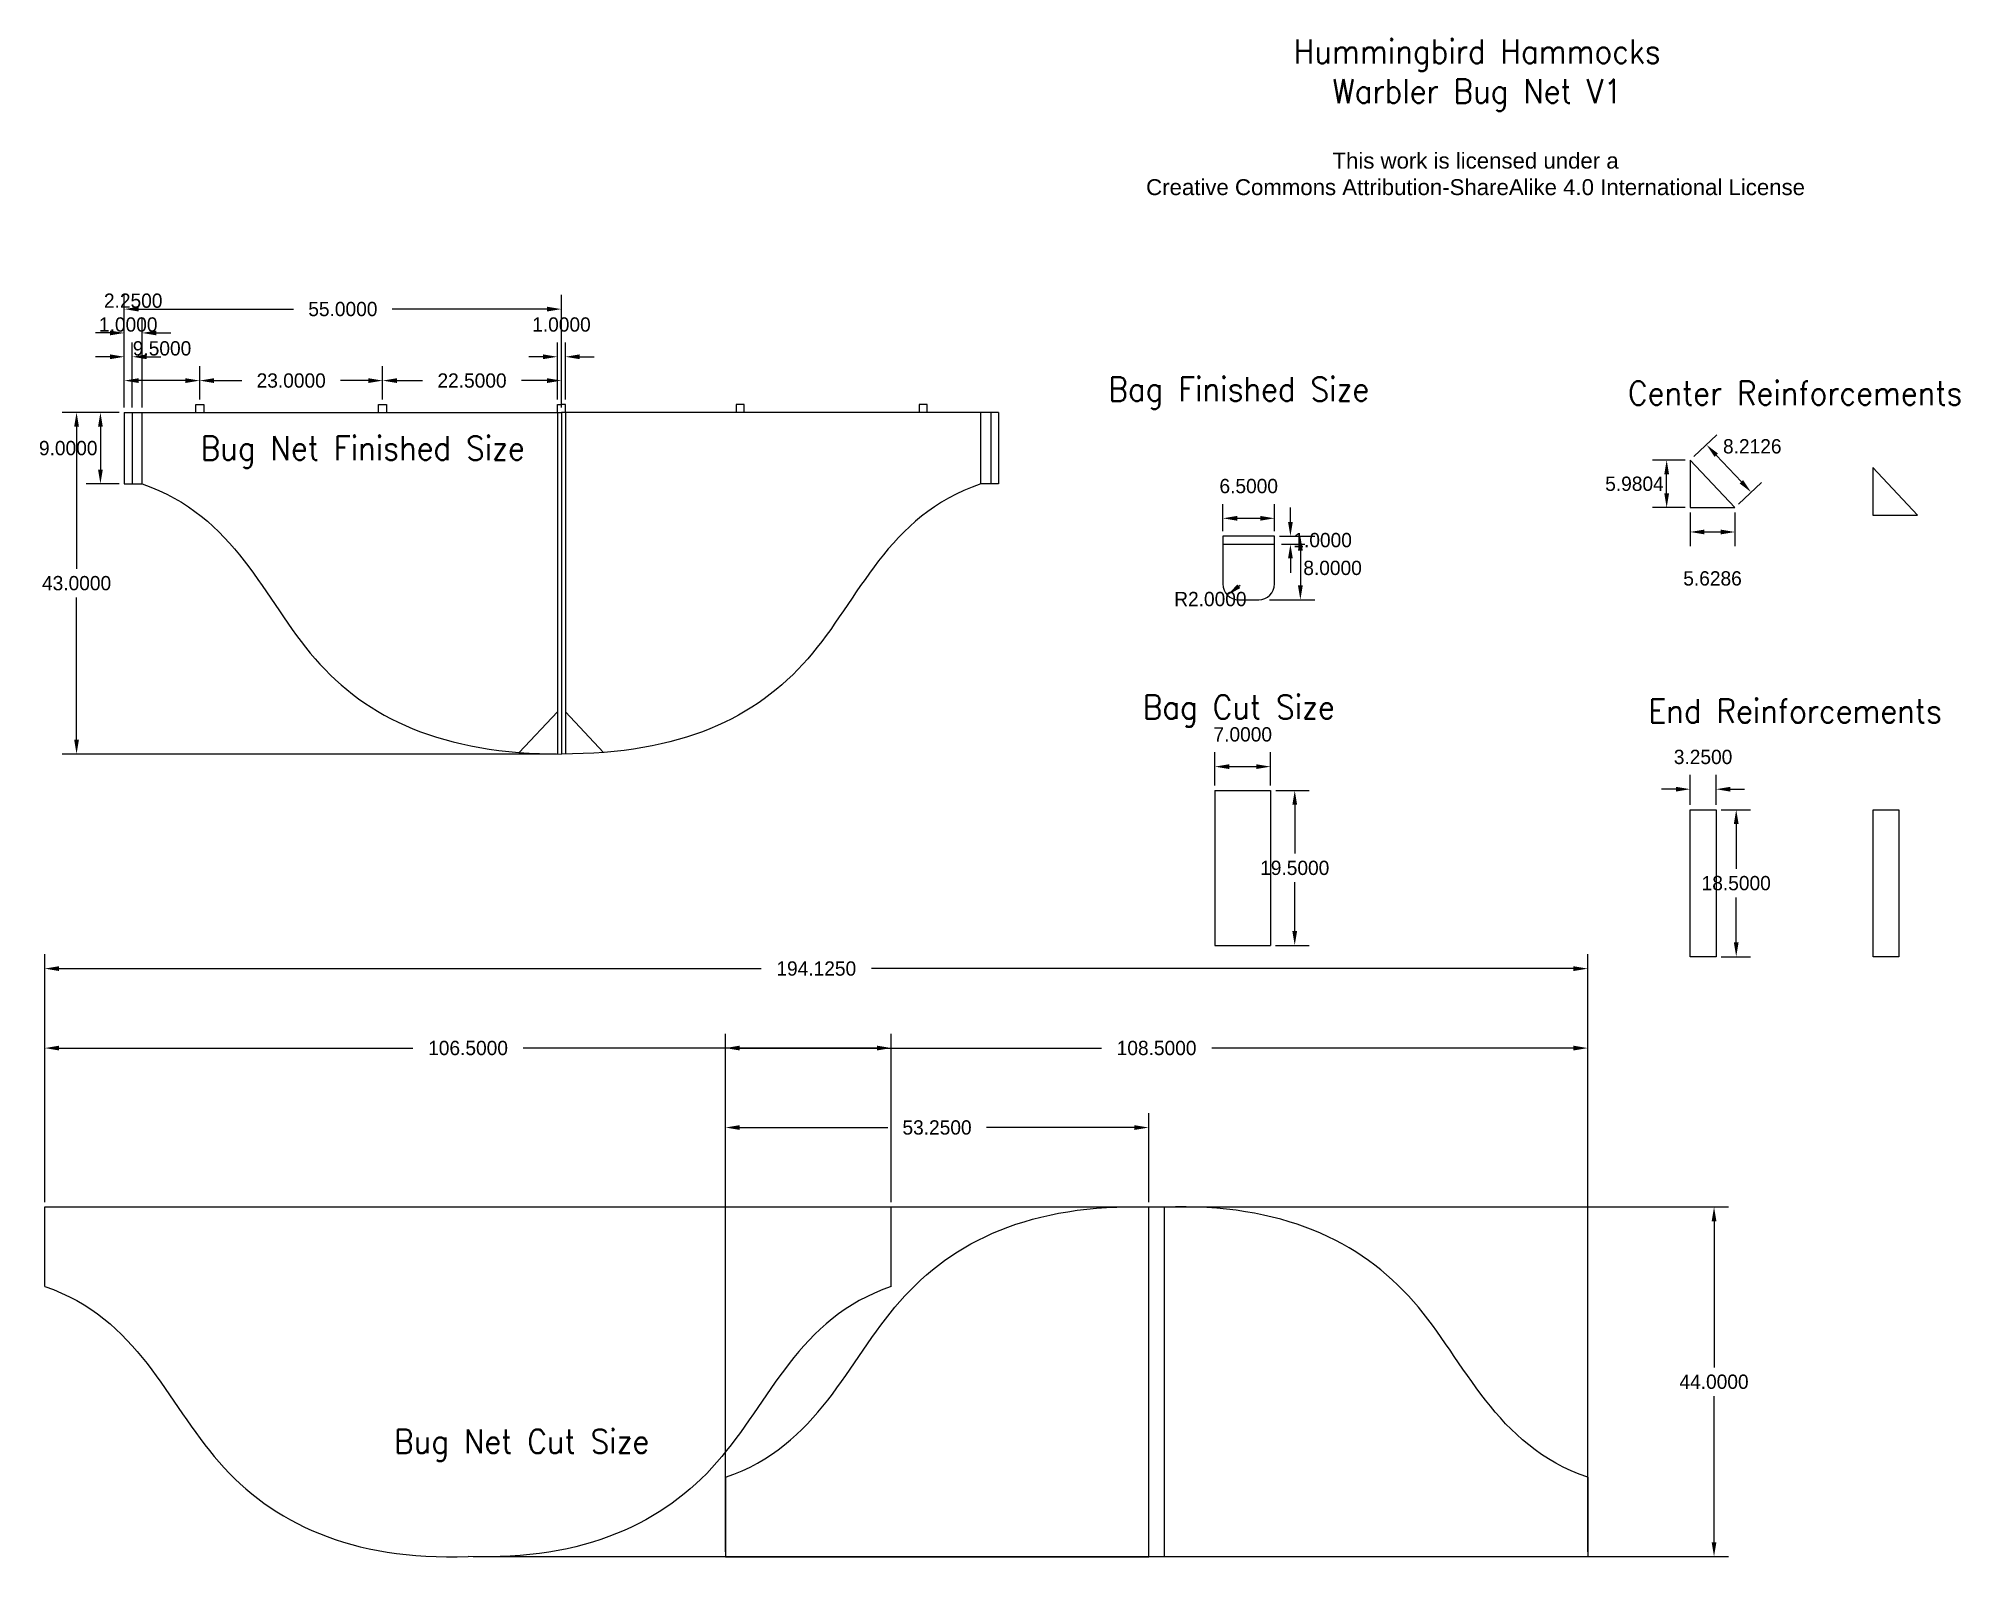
# Model space of a CAD drawing. Header units: inches. Extents: x -1 to 241, y 6 to 197.
import ezdxf

# ---------------------------------------------------------------- set-up
doc = ezdxf.new("R2010")
doc.units = ezdxf.units.IN
doc.layers.get('0').update_dxf_attribs({"lineweight": 25, "true_color": 0xffffff})
doc.layers.get('Defpoints').update_dxf_attribs({"true_color": 0xffffff})
for name, color, linetype, lineweight, true_color in [('BagCutSize', 6, 'Continuous', 25, 0xff00ff), ('Dimensions', 30, 'Continuous', 25, 0xff7f00), ('FinishedBag', 3, 'Continuous', 25, 0x00ff00), ('Labels', 4, 'Continuous', 25, 0x00ffff)]:
    doc.layers.add(name, color=color, linetype=linetype, lineweight=lineweight, true_color=true_color)
doc.styles.add('QCADDimTextStyle', font='txt')
doc.styles.add('textstyle11', font='Standard')
doc.styles.add('textstyle12', font='Standard')
doc.styles.add('textstyle13', font='Standard')
doc.styles.add('textstyle14', font='Standard')
doc.styles.add('textstyle15', font='Standard')
doc.styles.add('textstyle16', font='Standard')
doc.styles.add('textstyle17', font='Standard')
doc.styles.add('textstyle18', font='Standard')
doc.dimstyles.new('QCADDimStyle', dxfattribs={"dimtxt": 0.125, "dimasz": 0.125, "dimexe": 0.0625, "dimexo": 0.03125, "dimgap": 0.03125, "dimtad": 1, "dimtoh": 1, "dimdec": 4, "dimzin": 0, "dimdsep": 46, "dimtxsty": 'QCADDimTextStyle', "dimcen": 0.09, "dimadec": 0, "dimazin": 0, "dimtfac": 1, "dimtdec": 4, "dimtofl": 0, "dimtmove": 0, "dimatfit": 3, "dimfxl": 1, "dimtolj": 1, "dimtzin": 0, "dimarcsym": 0})

# ---------------------------------------------------------------- blocks, each defined once
blk = doc.blocks.new('*D1')
at = {"layer": 'Defpoints', "color": 0}
for p in [(154.71, 136.67), (148.21, 134.42), (154.71, 134.42)]:
    blk.add_point(p, dxfattribs=at)
at = {"layer": 'Dimensions', "color": 0, "lineweight": -2}
for p, q in [((148.21, 135.05), (148.21, 138.47)), ((154.71, 135.05), (154.71, 138.47)), ((150.01, 136.67), (152.91, 136.67))]:
    blk.add_line(p, q, dxfattribs=at)
at = {"layer": 'Dimensions', "color": 0}
for points in [[(150.01, 136.97), (150.01, 136.37), (148.21, 136.67)], [(152.91, 136.37), (152.91, 136.97), (154.71, 136.67)]]:
    blk.add_solid(points, dxfattribs=at)
at = {"layer": 'Dimensions', "color": 0, "insert": (151.46, 140.72), "char_height": 1.8, "attachment_point": 5}
blk.add_mtext('\\A1;6.5000', dxfattribs=at)
blk = doc.blocks.new('*D2')
at = {"layer": 'Defpoints', "color": 0}
for p in [(154.96, 134.42), (154.96, 133.42), (156.71, 133.42)]:
    blk.add_point(p, dxfattribs=at)
at = {"layer": 'Dimensions', "color": 0, "lineweight": -2}
for p, q in [((156.71, 136.22), (156.71, 138.02)), ((155.59, 134.42), (158.51, 134.42)), ((155.59, 133.42), (158.51, 133.42)), ((156.71, 131.62), (156.71, 129.82))]:
    blk.add_line(p, q, dxfattribs=at)
at = {"layer": 'Dimensions', "color": 0}
for points in [[(156.41, 136.22), (157.01, 136.22), (156.71, 134.42)], [(157.01, 131.62), (156.41, 131.62), (156.71, 133.42)]]:
    blk.add_solid(points, dxfattribs=at)
at = {"layer": 'Dimensions', "color": 0, "insert": (160.76, 133.92), "char_height": 1.8, "attachment_point": 5}
blk.add_mtext('\\A1;1.0000', dxfattribs=at)
blk = doc.blocks.new('*D3')
at = {"layer": 'Defpoints', "color": 0}
for p in [(154.71, 134.42), (153.46, 126.42), (157.96, 126.42)]:
    blk.add_point(p, dxfattribs=at)
at = {"layer": 'Dimensions', "color": 0, "lineweight": -2}
for p, q in [((155.34, 134.42), (159.76, 134.42)), ((157.96, 132.62), (157.96, 128.22)), ((154.09, 126.42), (159.76, 126.42))]:
    blk.add_line(p, q, dxfattribs=at)
at = {"layer": 'Dimensions', "color": 0}
for points in [[(158.26, 132.62), (157.66, 132.62), (157.96, 134.42)], [(157.66, 128.22), (158.26, 128.22), (157.96, 126.42)]]:
    blk.add_solid(points, dxfattribs=at)
at = {"layer": 'Dimensions', "color": 0, "insert": (162.01, 130.42), "char_height": 1.8, "attachment_point": 5}
blk.add_mtext('\\A1;8.0000', dxfattribs=at)
blk = doc.blocks.new('*D4')
at = {"layer": 'Defpoints', "color": 0}
for p in [(154.21, 105.42), (147.21, 102.42), (154.21, 102.42)]:
    blk.add_point(p, dxfattribs=at)
at = {"layer": 'Dimensions', "color": 0, "lineweight": -2}
for p, q in [((147.21, 103.05), (147.21, 107.22)), ((154.21, 103.05), (154.21, 107.22)), ((149.01, 105.42), (152.41, 105.42))]:
    blk.add_line(p, q, dxfattribs=at)
at = {"layer": 'Dimensions', "color": 0}
for points in [[(149.01, 105.72), (149.01, 105.12), (147.21, 105.42)], [(152.41, 105.12), (152.41, 105.72), (154.21, 105.42)]]:
    blk.add_solid(points, dxfattribs=at)
at = {"layer": 'Dimensions', "color": 0, "insert": (150.71, 109.47), "char_height": 1.8, "attachment_point": 5}
blk.add_mtext('\\A1;7.0000', dxfattribs=at)
blk = doc.blocks.new('*D5')
at = {"layer": 'Defpoints', "color": 0}
for p in [(154.25, 102.42), (154.21, 82.92), (157.25, 82.92)]:
    blk.add_point(p, dxfattribs=at)
at = {"layer": 'Dimensions', "color": 0, "lineweight": -2}
for p, q in [((154.87, 102.42), (159.05, 102.42)), ((157.25, 100.62), (157.25, 94.47)), ((157.25, 84.72), (157.25, 90.87)), ((154.84, 82.92), (159.05, 82.92))]:
    blk.add_line(p, q, dxfattribs=at)
at = {"layer": 'Dimensions', "color": 0}
for points in [[(157.55, 100.62), (156.95, 100.62), (157.25, 102.42)], [(156.95, 84.72), (157.55, 84.72), (157.25, 82.92)]]:
    blk.add_solid(points, dxfattribs=at)
at = {"layer": 'Dimensions', "color": 0, "insert": (157.25, 92.67), "char_height": 1.8, "attachment_point": 5}
blk.add_mtext('\\A1;19.5000', dxfattribs=at)
blk = doc.blocks.new('*D6')
at = {"layer": 'Defpoints', "color": 0}
for p in [(150.37, 128.25), (148.8, 127.01)]:
    blk.add_point(p, dxfattribs=at)
at = {"layer": 'Dimensions', "color": 0, "lineweight": -2}
blk.add_line((150.22, 128.12), (150.37, 128.25), dxfattribs=at)
at = {"layer": 'Dimensions', "color": 0}
blk.add_solid([(150.03, 128.36), (150.4, 127.89), (148.8, 127.01)], dxfattribs=at)
at = {"layer": 'Dimensions', "color": 0, "insert": (146.64, 126.5), "char_height": 1.8, "attachment_point": 5}
blk.add_mtext('\\A1;R2.0000', dxfattribs=at)
blk = doc.blocks.new('*D7')
at = {"layer": 'Defpoints', "color": 0}
for p in [(207, 144), (212.63, 138.02), (214.68, 139.95)]:
    blk.add_point(p, dxfattribs=at)
at = {"layer": 'Dimensions', "color": 0, "lineweight": -2}
for p, q in [((207.46, 144.43), (210.36, 147.16)), ((210.28, 144.62), (213.45, 141.26)), ((213.08, 138.45), (215.99, 141.18))]:
    blk.add_line(p, q, dxfattribs=at)
at = {"layer": 'Dimensions', "color": 0}
for points in [[(210.5, 144.82), (210.07, 144.41), (209.05, 145.93)], [(213.23, 141.05), (213.66, 141.47), (214.68, 139.95)]]:
    blk.add_solid(points, dxfattribs=at)
at = {"layer": 'Dimensions', "color": 0, "insert": (214.81, 145.72), "char_height": 1.8, "attachment_point": 5}
blk.add_mtext('\\A1;8.2126', dxfattribs=at)
blk = doc.blocks.new('*D8')
at = {"layer": 'Defpoints', "color": 0}
for p in [(207, 138.02), (212.63, 138.02), (212.63, 134.95)]:
    blk.add_point(p, dxfattribs=at)
at = {"layer": 'Dimensions', "color": 0, "lineweight": -2}
for p, q in [((207, 137.39), (207, 133.15)), ((212.63, 137.39), (212.63, 133.15)), ((208.8, 134.95), (210.83, 134.95))]:
    blk.add_line(p, q, dxfattribs=at)
at = {"layer": 'Dimensions', "color": 0}
for points in [[(208.8, 135.25), (208.8, 134.65), (207, 134.95)], [(210.83, 134.65), (210.83, 135.25), (212.63, 134.95)]]:
    blk.add_solid(points, dxfattribs=at)
at = {"layer": 'Dimensions', "color": 0, "insert": (209.81, 129.1), "char_height": 1.8, "attachment_point": 5}
blk.add_mtext('\\A1;5.6286', dxfattribs=at)
blk = doc.blocks.new('*D9')
at = {"layer": 'Defpoints', "color": 0}
for p in [(204.04, 144), (207, 144), (207, 138.02)]:
    blk.add_point(p, dxfattribs=at)
at = {"layer": 'Dimensions', "color": 0, "lineweight": -2}
for p, q in [((206.38, 144), (202.24, 144)), ((204.04, 139.82), (204.04, 142.2)), ((206.38, 138.02), (202.24, 138.02))]:
    blk.add_line(p, q, dxfattribs=at)
at = {"layer": 'Dimensions', "color": 0}
for points in [[(204.34, 142.2), (203.74, 142.2), (204.04, 144)], [(203.74, 139.82), (204.34, 139.82), (204.04, 138.02)]]:
    blk.add_solid(points, dxfattribs=at)
at = {"layer": 'Dimensions', "color": 0, "insert": (199.99, 141.01), "char_height": 1.8, "attachment_point": 5}
blk.add_mtext('\\A1;5.9804', dxfattribs=at)
blk = doc.blocks.new('*D10')
at = {"layer": 'Defpoints', "color": 0}
for p in [(210.25, 102.58), (207, 100), (210.25, 100)]:
    blk.add_point(p, dxfattribs=at)
at = {"layer": 'Dimensions', "color": 0, "lineweight": -2}
for p, q in [((207, 100.62), (207, 104.38)), ((210.25, 100.62), (210.25, 104.38)), ((205.2, 102.58), (203.4, 102.58)), ((212.05, 102.58), (213.85, 102.58))]:
    blk.add_line(p, q, dxfattribs=at)
at = {"layer": 'Dimensions', "color": 0}
for points in [[(205.2, 102.28), (205.2, 102.88), (207, 102.58)], [(212.05, 102.88), (212.05, 102.28), (210.25, 102.58)]]:
    blk.add_solid(points, dxfattribs=at)
at = {"layer": 'Dimensions', "color": 0, "insert": (208.62, 106.63), "char_height": 1.8, "attachment_point": 5}
blk.add_mtext('\\A1;3.2500', dxfattribs=at)
blk = doc.blocks.new('*D11')
at = {"layer": 'Defpoints', "color": 0}
for p in [(210.25, 100), (210.25, 81.5), (212.79, 81.5)]:
    blk.add_point(p, dxfattribs=at)
at = {"layer": 'Dimensions', "color": 0, "lineweight": -2}
for p, q in [((210.88, 100), (214.59, 100)), ((212.79, 98.2), (212.79, 92.55)), ((212.79, 83.3), (212.79, 88.95)), ((210.88, 81.5), (214.59, 81.5))]:
    blk.add_line(p, q, dxfattribs=at)
at = {"layer": 'Dimensions', "color": 0}
for points in [[(213.09, 98.2), (212.49, 98.2), (212.79, 100)], [(212.49, 83.3), (213.09, 83.3), (212.79, 81.5)]]:
    blk.add_solid(points, dxfattribs=at)
at = {"layer": 'Dimensions', "color": 0, "insert": (212.79, 90.75), "char_height": 1.8, "attachment_point": 5}
blk.add_mtext('\\A1;18.5000', dxfattribs=at)
blk = doc.blocks.new('*D12')
at = {"layer": 'Defpoints', "color": 0}
for p in [(194.12, 80), (0, 50), (194.12, 15.98)]:
    blk.add_point(p, dxfattribs=at)
at = {"layer": 'Dimensions', "color": 0, "lineweight": -2}
for p, q in [((0, 50.62), (0, 81.8)), ((1.8, 80), (90.12, 80)), ((192.32, 80), (104.01, 80)), ((194.12, 16.61), (194.12, 81.8))]:
    blk.add_line(p, q, dxfattribs=at)
at = {"layer": 'Dimensions', "color": 0}
for points in [[(1.8, 80.3), (1.8, 79.7), (0, 80)], [(192.32, 79.7), (192.32, 80.3), (194.12, 80)]]:
    blk.add_solid(points, dxfattribs=at)
at = {"layer": 'Dimensions', "color": 0, "insert": (97.06, 80), "char_height": 1.8, "attachment_point": 5}
blk.add_mtext('\\A1;194.1250', dxfattribs=at)
blk = doc.blocks.new('*D13')
at = {"layer": 'Defpoints', "color": 0}
for p in [(106.5, 70), (0, 50), (106.5, 50)]:
    blk.add_point(p, dxfattribs=at)
at = {"layer": 'Dimensions', "color": 0, "lineweight": -2}
for p, q in [((0, 50.62), (0, 71.8)), ((106.5, 50.62), (106.5, 71.8)), ((1.8, 70), (46.31, 70)), ((104.7, 70), (60.19, 70))]:
    blk.add_line(p, q, dxfattribs=at)
at = {"layer": 'Dimensions', "color": 0}
for points in [[(1.8, 70.3), (1.8, 69.7), (0, 70)], [(104.7, 69.7), (104.7, 70.3), (106.5, 70)]]:
    blk.add_solid(points, dxfattribs=at)
at = {"layer": 'Dimensions', "color": 0, "insert": (53.25, 70), "char_height": 1.8, "attachment_point": 5}
blk.add_mtext('\\A1;106.5000', dxfattribs=at)
blk = doc.blocks.new('*D14')
at = {"layer": 'Defpoints', "color": 0}
for p in [(194.12, 70), (85.62, 5.98), (194.12, 5.98)]:
    blk.add_point(p, dxfattribs=at)
at = {"layer": 'Dimensions', "color": 0, "lineweight": -2}
for p, q in [((85.62, 6.61), (85.62, 71.8)), ((194.12, 6.61), (194.12, 71.8)), ((87.42, 70), (132.93, 70)), ((192.32, 70), (146.82, 70))]:
    blk.add_line(p, q, dxfattribs=at)
at = {"layer": 'Dimensions', "color": 0}
for points in [[(87.42, 70.3), (87.42, 69.7), (85.62, 70)], [(192.32, 69.7), (192.32, 70.3), (194.12, 70)]]:
    blk.add_solid(points, dxfattribs=at)
at = {"layer": 'Dimensions', "color": 0, "insert": (139.87, 70), "char_height": 1.8, "attachment_point": 5}
blk.add_mtext('\\A1;108.5000', dxfattribs=at)
blk = doc.blocks.new('*D15')
at = {"layer": 'Defpoints', "color": 0}
for p in [(53.25, 50), (53.25, 6), (210, 6)]:
    blk.add_point(p, dxfattribs=at)
at = {"layer": 'Dimensions', "color": 0, "lineweight": -2}
for p, q in [((53.875, 50), (211.8, 50)), ((210, 48.2), (210, 29.8)), ((210, 7.8), (210, 26.2)), ((53.875, 6), (211.8, 6))]:
    blk.add_line(p, q, dxfattribs=at)
at = {"layer": 'Dimensions', "color": 0}
for points in [[(210.3, 48.2), (209.7, 48.2), (210, 50)], [(209.7, 7.8), (210.3, 7.8), (210, 6)]]:
    blk.add_solid(points, dxfattribs=at)
at = {"layer": 'Dimensions', "color": 0, "insert": (210, 28), "char_height": 1.8, "attachment_point": 5}
blk.add_mtext('\\A1;44.0000', dxfattribs=at)
blk = doc.blocks.new('*D16')
at = {"layer": 'Defpoints', "color": 0}
for p in [(138.88, 60), (138.88, 49.98), (85.63, 15.98)]:
    blk.add_point(p, dxfattribs=at)
at = {"layer": 'Dimensions', "color": 0, "lineweight": -2}
for p, q in [((85.63, 16.61), (85.63, 61.8)), ((138.88, 50.61), (138.88, 61.8)), ((87.43, 60), (106.04, 60)), ((137.07, 60), (118.46, 60))]:
    blk.add_line(p, q, dxfattribs=at)
at = {"layer": 'Dimensions', "color": 0}
for points in [[(87.43, 60.3), (87.43, 59.7), (85.63, 60)], [(137.07, 59.7), (137.07, 60.3), (138.88, 60)]]:
    blk.add_solid(points, dxfattribs=at)
at = {"layer": 'Dimensions', "color": 0, "insert": (112.25, 60), "char_height": 1.8, "attachment_point": 5}
blk.add_mtext('\\A1;53.2500', dxfattribs=at)
blk = doc.blocks.new('*D17')
at = {"layer": 'Defpoints', "color": 0}
for p in [(65.5, 157), (64.5, 151), (65.5, 151)]:
    blk.add_point(p, dxfattribs=at)
at = {"layer": 'Dimensions', "color": 0, "lineweight": -2}
for p, q in [((64.5, 151.625), (64.5, 158.8)), ((65.5, 151.625), (65.5, 158.8)), ((62.7, 157), (60.9, 157)), ((67.3, 157), (69.1, 157))]:
    blk.add_line(p, q, dxfattribs=at)
at = {"layer": 'Dimensions', "color": 0}
for points in [[(62.7, 156.7), (62.7, 157.3), (64.5, 157)], [(67.3, 157.3), (67.3, 156.7), (65.5, 157)]]:
    blk.add_solid(points, dxfattribs=at)
at = {"layer": 'Dimensions', "color": 0, "insert": (65, 161.05), "char_height": 1.8, "attachment_point": 5}
blk.add_mtext('\\A1;1.0000', dxfattribs=at)
blk = doc.blocks.new('*D18')
at = {"layer": 'Defpoints', "color": 0}
for p in [(65, 154), (42.5, 151), (65, 151)]:
    blk.add_point(p, dxfattribs=at)
at = {"layer": 'Dimensions', "color": 0, "lineweight": -2}
for p, q in [((42.5, 151.63), (42.5, 155.8)), ((65, 151.63), (65, 155.8)), ((44.3, 154), (47.54, 154)), ((63.2, 154), (59.96, 154))]:
    blk.add_line(p, q, dxfattribs=at)
at = {"layer": 'Dimensions', "color": 0}
for points in [[(44.3, 154.3), (44.3, 153.7), (42.5, 154)], [(63.2, 153.7), (63.2, 154.3), (65, 154)]]:
    blk.add_solid(points, dxfattribs=at)
at = {"layer": 'Dimensions', "color": 0, "insert": (53.75, 154), "char_height": 1.8, "attachment_point": 5}
blk.add_mtext('\\A1;22.5000', dxfattribs=at)
blk = doc.blocks.new('*D19')
at = {"layer": 'Defpoints', "color": 0}
for p in [(42.5, 154), (19.5, 151), (42.5, 151)]:
    blk.add_point(p, dxfattribs=at)
at = {"layer": 'Dimensions', "color": 0, "lineweight": -2}
for p, q in [((19.5, 151.63), (19.5, 155.8)), ((42.5, 151.63), (42.5, 155.8)), ((21.3, 154), (24.79, 154)), ((40.7, 154), (37.21, 154))]:
    blk.add_line(p, q, dxfattribs=at)
at = {"layer": 'Dimensions', "color": 0}
for points in [[(21.3, 154.3), (21.3, 153.7), (19.5, 154)], [(40.7, 153.7), (40.7, 154.3), (42.5, 154)]]:
    blk.add_solid(points, dxfattribs=at)
at = {"layer": 'Dimensions', "color": 0, "insert": (31, 154), "char_height": 1.8, "attachment_point": 5}
blk.add_mtext('\\A1;23.0000', dxfattribs=at)
blk = doc.blocks.new('*D20')
at = {"layer": 'Defpoints', "color": 0}
for p in [(10, 154), (10, 150), (19.5, 151.03125)]:
    blk.add_point(p, dxfattribs=at)
at = {"layer": 'Dimensions', "color": 0, "lineweight": -2}
for p, q in [((10, 150.625), (10, 155.8)), ((19.5, 151.65625), (19.5, 155.8)), ((17.7, 154), (11.8, 154))]:
    blk.add_line(p, q, dxfattribs=at)
at = {"layer": 'Dimensions', "color": 0}
for points in [[(11.8, 154.3), (11.8, 153.7), (10, 154)], [(17.7, 153.7), (17.7, 154.3), (19.5, 154)]]:
    blk.add_solid(points, dxfattribs=at)
at = {"layer": 'Dimensions', "color": 0, "insert": (14.75, 158.05), "char_height": 1.8, "attachment_point": 5}
blk.add_mtext('\\A1;9.5000', dxfattribs=at)
blk = doc.blocks.new('*D21')
at = {"layer": 'Defpoints', "color": 0}
for p in [(12.25, 160), (10, 150), (12.25, 150)]:
    blk.add_point(p, dxfattribs=at)
at = {"layer": 'Dimensions', "color": 0, "lineweight": -2}
for p, q in [((8.2, 160), (6.4, 160)), ((10, 150.625), (10, 161.8)), ((12.25, 150.625), (12.25, 161.8)), ((14.05, 160), (15.85, 160))]:
    blk.add_line(p, q, dxfattribs=at)
at = {"layer": 'Dimensions', "color": 0}
for points in [[(8.2, 159.7), (8.2, 160.3), (10, 160)], [(14.05, 160.3), (14.05, 159.7), (12.25, 160)]]:
    blk.add_solid(points, dxfattribs=at)
at = {"layer": 'Dimensions', "color": 0, "insert": (11.125, 164.05), "char_height": 1.8, "attachment_point": 5}
blk.add_mtext('\\A1;2.2500', dxfattribs=at)
blk = doc.blocks.new('*D22')
at = {"layer": 'Defpoints', "color": 0}
for p in [(11, 157), (10, 150), (11, 150)]:
    blk.add_point(p, dxfattribs=at)
at = {"layer": 'Dimensions', "color": 0, "lineweight": -2}
for p, q in [((10, 150.625), (10, 158.8)), ((11, 150.625), (11, 158.8)), ((8.2, 157), (6.4, 157)), ((12.8, 157), (14.6, 157))]:
    blk.add_line(p, q, dxfattribs=at)
at = {"layer": 'Dimensions', "color": 0}
for points in [[(8.2, 156.7), (8.2, 157.3), (10, 157)], [(12.8, 157.3), (12.8, 156.7), (11, 157)]]:
    blk.add_solid(points, dxfattribs=at)
at = {"layer": 'Dimensions', "color": 0, "insert": (10.5, 161.05), "char_height": 1.8, "attachment_point": 5}
blk.add_mtext('\\A1;1.0000', dxfattribs=at)
blk = doc.blocks.new('*D23')
at = {"layer": 'Defpoints', "color": 0}
for p in [(65, 163), (10, 150), (65, 150)]:
    blk.add_point(p, dxfattribs=at)
at = {"layer": 'Dimensions', "color": 0, "lineweight": -2}
for p, q in [((10, 150.63), (10, 164.8)), ((65, 150.63), (65, 164.8)), ((11.8, 163), (31.29, 163)), ((63.2, 163), (43.71, 163))]:
    blk.add_line(p, q, dxfattribs=at)
at = {"layer": 'Dimensions', "color": 0}
for points in [[(11.8, 163.3), (11.8, 162.7), (10, 163)], [(63.2, 162.7), (63.2, 163.3), (65, 163)]]:
    blk.add_solid(points, dxfattribs=at)
at = {"layer": 'Dimensions', "color": 0, "insert": (37.5, 163), "char_height": 1.8, "attachment_point": 5}
blk.add_mtext('\\A1;55.0000', dxfattribs=at)
blk = doc.blocks.new('*D24')
at = {"layer": 'Defpoints', "color": 0}
for p in [(10, 150), (7, 141), (10, 141)]:
    blk.add_point(p, dxfattribs=at)
at = {"layer": 'Dimensions', "color": 0, "lineweight": -2}
for p, q in [((9.375, 150), (5.2, 150)), ((7, 148.2), (7, 142.8)), ((9.375, 141), (5.2, 141))]:
    blk.add_line(p, q, dxfattribs=at)
at = {"layer": 'Dimensions', "color": 0}
for points in [[(7.3, 148.2), (6.7, 148.2), (7, 150)], [(6.7, 142.8), (7.3, 142.8), (7, 141)]]:
    blk.add_solid(points, dxfattribs=at)
at = {"layer": 'Dimensions', "color": 0, "insert": (2.95, 145.5), "char_height": 1.8, "attachment_point": 5}
blk.add_mtext('\\A1;9.0000', dxfattribs=at)
blk = doc.blocks.new('*D25')
at = {"layer": 'Defpoints', "color": 0}
for p in [(10, 150), (4, 107), (65, 107)]:
    blk.add_point(p, dxfattribs=at)
at = {"layer": 'Dimensions', "color": 0, "lineweight": -2}
for p, q in [((9.375, 150), (2.2, 150)), ((4, 148.2), (4, 130.3)), ((4, 108.8), (4, 126.7)), ((64.375, 107), (2.2, 107))]:
    blk.add_line(p, q, dxfattribs=at)
at = {"layer": 'Dimensions', "color": 0}
for points in [[(4.3, 148.2), (3.7, 148.2), (4, 150)], [(3.7, 108.8), (4.3, 108.8), (4, 107)]]:
    blk.add_solid(points, dxfattribs=at)
at = {"layer": 'Dimensions', "color": 0, "insert": (4, 128.5), "char_height": 1.8, "attachment_point": 5}
blk.add_mtext('\\A1;43.0000', dxfattribs=at)

msp = doc.modelspace()

# ---------------------------------------------------------------- linework, layer by layer
for p, q in [((10, 150), (10, 141)), ((10, 150), (65, 150)), ((11, 150), (11, 141)), ((12.25, 141), (12.25, 150)), ((19, 150), (19, 151)), ((19, 151), (20, 151)), ((20, 151), (20, 150)), ((42, 150), (42, 151)), ((42, 151), (43, 151)), ((43, 151), (43, 150)), ((64.5, 150), (64.5, 151)), ((64.5, 151), (65, 151)), ((64.5, 150), (64.5, 107)), ((65.5, 151), (65, 151)), ((120, 150), (65, 150)), ((65, 150), (65, 107)), ((65, 150), (65, 107)), ((65.5, 150), (65.5, 151)), ((65.5, 150), (65.5, 107)), ((88, 151), (87, 151)), ((87, 151), (87, 150)), ((88, 150), (88, 151)), ((111, 151), (110, 151)), ((110, 151), (110, 150)), ((111, 150), (111, 151)), ((117.75, 141), (117.75, 150)), ((119, 150), (119, 141)), ((120, 150), (120, 141)), ((207, 144), (207, 138.01961)), ((207, 144), (212.62861, 138.01961)), ((229.96482, 143.05423), (229.96482, 137.07384)), ((229.96482, 143.05423), (235.59343, 137.07384)), ((10, 141), (12.25, 141)), ((120, 141), (117.75, 141)), ((207, 138.01961), (212.62861, 138.01961)), ((229.96482, 137.07384), (235.59343, 137.07384)), ((64.5, 112.3), (59.7, 107.2)), ((65.5, 112.3), (70.3, 107.2)), ((207, 100), (210.25, 100)), ((207, 81.5), (207, 100)), ((210.25, 100), (210.25, 81.5)), ((230, 100), (233.25, 100)), ((230, 81.5), (230, 100)), ((233.25, 100), (233.25, 81.5)), ((210.25, 81.5), (207, 81.5)), ((233.25, 81.5), (230, 81.5)), ((0, 40), (0, 50)), ((0, 50), (106.5, 50)), ((106.5, 40), (106.5, 50)), ((138.875, 5.98201), (138.875, 49.98201)), ((140.875, 5.98201), (140.875, 49.98201)), ((85.625, 15.98201), (85.625, 5.98201)), ((194.125, 15.98201), (194.125, 5.98201)), ((85.625, 5.98201), (138.875, 5.98201)), ((194.125, 5.98201), (140.875, 5.98201))]:
    msp.add_line(p, q)
for points in [[(12.25, 141), (24, 137), (31, 116), (50, 107), (65, 107)], [(117.75, 141), (106, 137), (99, 116), (80, 107), (65, 107)], [(85.625, 15.98201), (97.375, 19.98201), (104.375, 40.98201), (124.125, 50.48201), (138.875, 49.98201)], [(194.125, 15.98201), (182.375, 19.98201), (175.375, 40.98201), (155.625, 50.48201), (140.875, 49.98201)], [(0, 40), (11.75, 36), (18.75, 15), (38.5, 5.5), (53.25, 6)], [(106.5, 40), (94.75, 36), (87.75, 15), (68, 5.5), (53.25, 6)]]:
    msp.add_open_spline(points, degree=3)
at = {"layer": 'BagCutSize', "color": 7, "true_color": 0xffffff}
for p, q in [((147.21482, 102.42384), (154.21482, 102.42384)), ((147.21482, 102.42384), (147.21482, 82.92384)), ((154.21482, 102.42384), (154.21482, 82.92384)), ((147.21482, 82.92384), (154.21482, 82.92384))]:
    msp.add_line(p, q, dxfattribs=at)
at = {"layer": 'FinishedBag', "color": 7, "true_color": 0xffffff}
for p, q in [((154.71482, 134.42384), (148.21482, 134.42384)), ((148.21482, 134.42384), (148.21482, 133.42384)), ((148.21482, 133.42384), (154.71482, 133.42384)), ((148.21482, 133.42384), (148.21482, 128.42384)), ((154.71482, 133.42384), (154.71482, 134.42384)), ((154.71482, 128.42384), (154.71482, 133.42384)), ((150.21482, 126.42384), (152.71482, 126.42384))]:
    msp.add_line(p, q, dxfattribs=at)
for centre, start, end in [((150.21482, 128.42384), 180, 270), ((152.71482, 128.42384), 270, 0)]:
    msp.add_arc(centre, 2, start, end, dxfattribs=at)

# ---------------------------------------------------------------- texts
at = {"char_height": 0.0684343, "attachment_point": 5}
for s, insert, style in [('\\H3;Hummingbird Hammocks\\PWarbler Bug Net V1', (180.21482, 192.42384), 'textstyle11'), ('\\fHelvetica Neue,Helvetica,Arial,sans-serif|b0|i0|c0|p0;\\c3618615;\\H1.99926;This work is licensed under a \\P\\c13730329;Creative Commons Attribution-ShareAlike 4.0 International License', (180, 180), 'textstyle12')]:
    msp.add_mtext(s, dxfattribs=dict(at, insert=insert, style=style))
at = {"layer": 'Labels', "char_height": 0.0684343, "attachment_point": 5}
for s, insert, style in [('\\H3;Bag Finished Size', (150.21482, 152.42384), 'textstyle18'), ('\\H3;Center Reinforcements', (220.21482, 152.42384), 'textstyle16'), ('\\H3;Bug Net Finished Size', (40, 145), 'textstyle13'), ('\\H3;Bag Cut Size', (150.21482, 112.42384), 'textstyle17'), ('\\H3;End Reinforcements', (220.21482, 112.42384), 'textstyle15'), ('\\H3;Bug Net Cut Size', (60, 20), 'textstyle14')]:
    msp.add_mtext(s, dxfattribs=dict(at, insert=insert, style=style))

# ---------------------------------------------------------------- dimensions: what is measured, and where the dimension line sits
at = {"layer": 'Dimensions'}
for base, p1, p2, picture, middle in [((12.25, 160), (10, 150), (12.25, 150), '*D21', (11.125, 164.05)), ((65, 163), (10, 150), (65, 150), '*D23', (37.5, 163)), ((11, 157), (10, 150), (11, 150), '*D22', (10.5, 161.05)), ((65.5, 157), (64.5, 151), (65.5, 151), '*D17', (65, 161.05)), ((10, 154), (19.5, 151.03125), (10, 150), '*D20', (14.75, 158.05)), ((42.5, 154), (19.5, 151), (42.5, 151), '*D19', (31, 154)), ((65, 154), (42.5, 151), (65, 151), '*D18', (53.75, 154)), ((154.71482, 136.67384), (148.21482, 134.42384), (154.71482, 134.42384), '*D1', (151.46482, 140.72384)), ((154.21482, 105.42384), (147.21482, 102.42384), (154.21482, 102.42384), '*D4', (150.71482, 109.47384)), ((194.125, 80), (0, 50), (194.125, 15.98201), '*D12', (97.0625, 80)), ((106.5, 70), (0, 50), (106.5, 50), '*D13', (53.25, 70)), ((194.125, 70), (85.625, 5.98201), (194.125, 5.98201), '*D14', (139.875, 70)), ((138.875, 60), (85.625, 15.98201), (138.875, 49.98201), '*D16', (112.25, 60))]:
    dim = msp.add_linear_dim(base=base, p1=p1, p2=p2, dimstyle='QCADDimStyle', override={"dimscale": 10, "dimtxt": 0.18, "dimasz": 0.18, "dimexe": 0.18, "dimexo": 0.0625, "dimgap": 0.09, "dimtad": 0, "dimtih": 1, "dimtmove": 2}, dxfattribs=at)
    dim.commit()
    dim.dimension.update_dxf_attribs({"geometry": picture, "text_midpoint": middle})
for base, p1, p2, picture, middle in [((7, 141), (10, 150), (10, 141), '*D24', (2.95, 145.5)), ((4, 107), (10, 150), (65, 107), '*D25', (4, 128.5)), ((156.71482, 133.42384), (154.96482, 134.42384), (154.96482, 133.42384), '*D2', (160.76482, 133.92384)), ((157.96482, 126.42384), (154.71482, 134.42384), (153.46482, 126.42384), '*D3', (162.01482, 130.42384)), ((157.24607, 82.92384), (154.24607, 102.42384), (154.21482, 82.92384), '*D5', (157.24607, 92.67384)), ((210, 6), (53.25, 50), (53.25, 6), '*D15', (210, 28))]:
    dim = msp.add_linear_dim(base=base, p1=p1, p2=p2, angle=90, dimstyle='QCADDimStyle', override={"dimscale": 10, "dimtxt": 0.18, "dimasz": 0.18, "dimexe": 0.18, "dimexo": 0.0625, "dimgap": 0.09, "dimtad": 0, "dimtih": 1, "dimtmove": 2}, dxfattribs=at)
    dim.commit()
    dim.dimension.update_dxf_attribs({"geometry": picture, "text_midpoint": middle})
for p1, p2, distance, picture, middle in [((207, 144), (212.62861, 138.01961), 2.81558, '*D7', (214.81382, 145.71523)), ((207, 138.01961), (207, 144), 2.96482, '*D9', (199.98518, 141.0098)), ((207, 138.01961), (212.62861, 138.01961), -3.07384, '*D8', (209.8143, 129.09577)), ((207, 100), (210.25, 100), 2.57616, '*D10', (208.625, 106.62616)), ((210.25, 100), (210.25, 81.5), 2.53518, '*D11', (212.78518, 90.75))]:
    dim = msp.add_aligned_dim(p1=p1, p2=p2, distance=distance, dimstyle='QCADDimStyle', override={"dimscale": 10, "dimtxt": 0.18, "dimasz": 0.18, "dimexe": 0.18, "dimexo": 0.0625, "dimgap": 0.09, "dimtad": 0, "dimtih": 1, "dimtmove": 2}, dxfattribs=at)
    dim.commit()
    dim.dimension.update_dxf_attribs({"geometry": picture, "text_midpoint": middle})
dim = msp.add_radius_dim(center=(150.37246, 128.24626), mpoint=(148.80061, 127.00962), dimstyle='QCADDimStyle', override={"dimscale": 10, "dimtxt": 0.18, "dimasz": 0.18, "dimexe": 0.18, "dimexo": 0.0625, "dimgap": 0.09, "dimtad": 0, "dimtih": 1, "dimtmove": 2}, dxfattribs=at)
dim.commit()
dim.dimension.update_dxf_attribs({"geometry": '*D6', "text_midpoint": (146.63817, 126.5012), "dimtype": 164})

doc.saveas('drawing.dxf')
